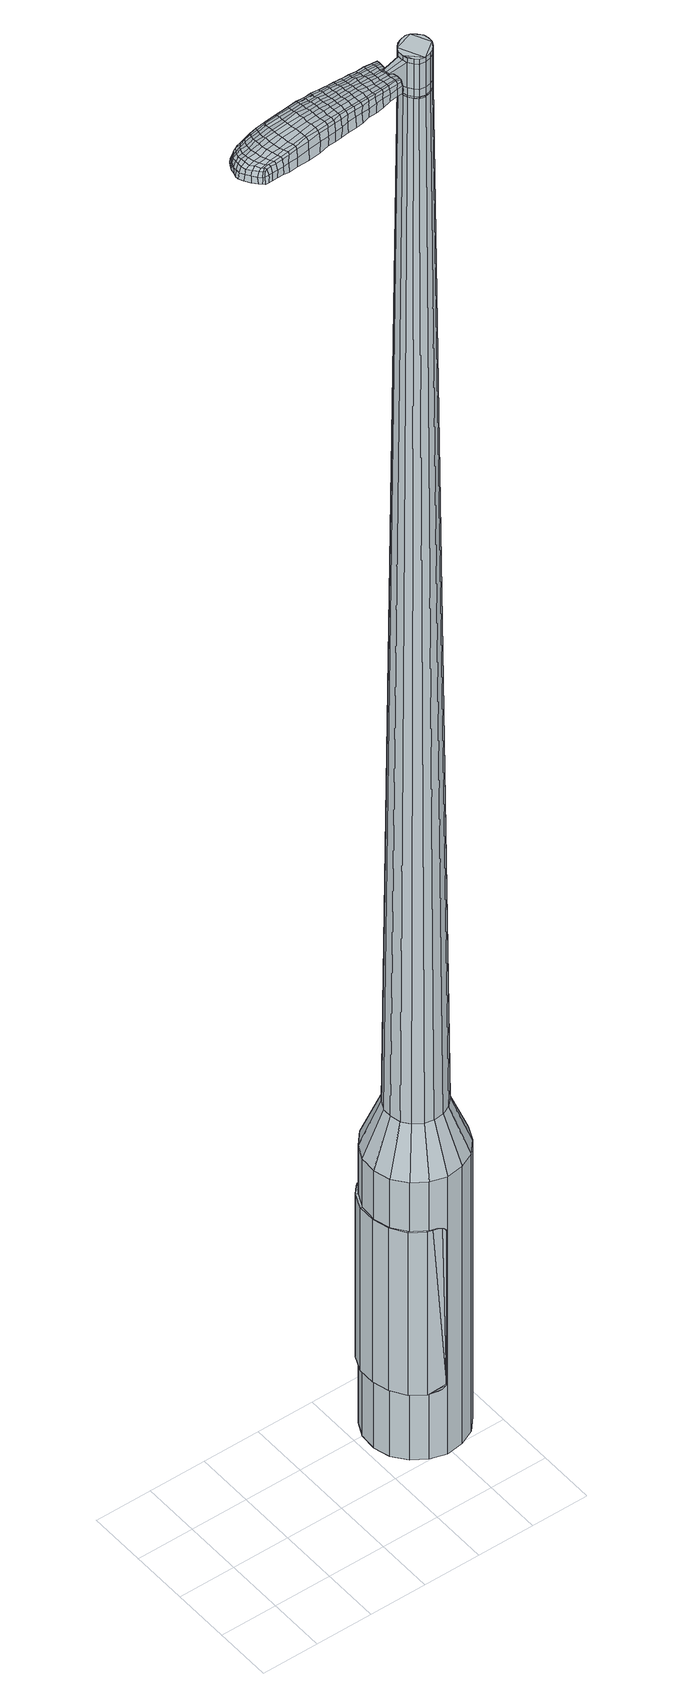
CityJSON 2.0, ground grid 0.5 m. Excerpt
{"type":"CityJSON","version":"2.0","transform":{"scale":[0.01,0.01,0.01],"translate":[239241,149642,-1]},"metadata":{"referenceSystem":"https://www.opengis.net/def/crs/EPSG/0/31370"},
"CityObjects":{
"object1":{"type":"GenericCityObject","attributes":{"cluster":894,"mean_distance_to_centroid":0.266,"new_centroid_x":239243,"new_centroid_y":149642.91,"mean_distance_to_camera":17.25,"H1":13.43,"H2":13.87,"Z_final":113.43,"cluster2":70,"proj_x":239242.4,"proj_y":149637.31,"id_line":91481,"bearing_l":276.12,"distance":5.64,"orientation":"right","G_obj":186.12},"geometry":[{"type":"MultiSurface","lod":"2","boundaries":[[[0,1,2,3]],[[1,4,5,2]],[[4,6,7,5]],[[6,8,9,7]],[[8,10,11,9]],[[10,12,13,11]],[[12,14,15,13]],[[14,16,17,15]],[[16,18,19,17]],[[18,20,21,19]],[[20,22,23,21]],[[22,24,25,23]],[[24,26,27,25]],[[26,28,29,27]],[[28,30,31,29]],[[30,32,33,31]],[[32,34,35,33]],[[34,0,3,35]],[[36,37,38,39]],[[38,40,41,42]],[[41,43,42]],[[42,44,45,46]],[[45,47,46]],[[46,48,49,50]],[[49,51,50]],[[42,46,50,38]],[[50,52,39,38]],[[53,36,39]],[[2,5,7,35]],[[7,9,11,15]],[[11,13,15]],[[15,17,19,23]],[[19,21,23]],[[23,25,27,31]],[[27,29,31]],[[15,23,31,7]],[[31,33,35,7]],[[3,2,35]],[[1,0,54,55]],[[0,34,56,54]],[[34,32,57,56]],[[32,30,58,57]],[[30,28,59,58]],[[28,26,60,59]],[[26,24,61,60]],[[24,22,62,61]],[[22,20,63,62]],[[20,18,64,63]],[[18,16,65,64]],[[16,14,66,65]],[[14,12,67,66]],[[12,10,68,67]],[[10,8,69,68]],[[8,6,70,69]],[[6,4,71,70]],[[4,1,55,71]],[[55,54,72,73]],[[54,56,74,72]],[[56,57,75,74]],[[57,58,76,75]],[[58,59,77,76]],[[59,60,78,77]],[[60,61,79,78]],[[61,62,80,79]],[[62,63,81,80]],[[63,64,82,81]],[[64,65,83,82]],[[65,66,84,83]],[[66,67,85,84]],[[67,68,86,85]],[[68,69,87,86]],[[69,70,88,87]],[[70,71,89,88]],[[71,55,73,89]],[[72,90,91,73]],[[74,92,90,72]],[[75,93,92,74]],[[94,95,93,75]],[[96,97,95,94]],[[78,98,97,96]],[[79,99,98,78]],[[80,100,99,79]],[[101,102,100,80]],[[82,103,102,101]],[[104,105,103,82]],[[84,106,105,104]],[[107,108,106,84]],[[109,110,108,107]],[[87,111,110,109]],[[88,112,111,87]],[[89,113,112,88]],[[73,91,113,89]],[[114,115,116,117]],[[118,114,117,119]],[[120,118,119,121]],[[122,120,121,123]],[[124,122,123,125]],[[126,124,125,127]],[[128,126,127,129]],[[130,128,129,131]],[[132,130,131,133]],[[134,132,133,135]],[[136,134,135,137]],[[138,136,137,139]],[[140,138,139,141]],[[142,140,141,143]],[[144,142,143,145]],[[146,144,145,147]],[[76,94,75]],[[76,77,96,94]],[[77,78,96]],[[81,101,80]],[[81,82,101]],[[83,104,82]],[[83,84,104]],[[85,107,84]],[[85,86,109,107]],[[86,87,109]],[[148,110,111]],[[148,149,108,110]],[[149,106,108]],[[150,105,106]],[[150,103,105]],[[151,102,103]],[[151,100,102]],[[152,97,98]],[[152,153,95,97]],[[153,93,95]],[[39,52,146,154]],[[91,90,155,147]],[[53,39,154,115]],[[90,92,116,155]],[[36,53,115,114]],[[92,93,117,116]],[[37,36,114,118]],[[93,153,119,117]],[[38,37,118,120]],[[153,152,121,119]],[[40,38,120,122]],[[152,98,123,121]],[[41,40,122,124]],[[98,99,125,123]],[[43,41,124,126]],[[99,100,127,125]],[[42,43,126,128]],[[100,151,129,127]],[[44,42,128,130]],[[151,103,131,129]],[[45,44,130,132]],[[103,150,133,131]],[[47,45,132,134]],[[150,106,135,133]],[[46,47,134,136]],[[106,149,137,135]],[[48,46,136,138]],[[149,148,139,137]],[[49,48,138,140]],[[148,111,141,139]],[[51,49,140,142]],[[111,112,143,141]],[[50,51,142,144]],[[112,113,145,143]],[[52,50,144,146]],[[113,91,147,145]],[[146,147,156,157]],[[147,155,158,156]],[[155,116,159,158]],[[116,115,160,159]],[[115,154,161,160]],[[154,146,157,161]],[[162,163,164,165]],[[166,162,165,167]],[[162,166,168,169]],[[163,162,169,170]],[[171,172,173,174]],[[175,171,174,176]],[[171,175,177,178]],[[172,171,178,179]],[[180,181,182,183]],[[184,180,183,185]],[[180,184,186,187]],[[181,180,187,188]],[[189,190,191,192]],[[193,189,192,194]],[[189,193,195,196]],[[190,189,196,197]],[[198,199,200,201]],[[202,198,201,203]],[[198,202,204,205]],[[199,198,205,206]],[[207,208,209,210]],[[211,207,210,212]],[[207,211,213,214]],[[208,207,214,215]],[[216,217,218,219]],[[208,216,219,209]],[[216,208,215,220]],[[217,216,220,221]],[[222,223,224,225]],[[217,222,225,218]],[[222,217,221,226]],[[223,222,226,227]],[[228,166,167,229]],[[223,228,229,224]],[[228,223,227,230]],[[166,228,230,168]],[[231,232,233,234]],[[235,231,234,236]],[[231,235,237,238]],[[232,231,238,239]],[[240,241,242,243]],[[232,240,243,233]],[[240,232,239,244]],[[241,240,244,245]],[[246,247,248,249]],[[241,246,249,242]],[[246,241,245,250]],[[247,246,250,251]],[[252,253,254,255]],[[247,252,255,248]],[[252,247,251,256]],[[253,252,256,257]],[[258,163,170,259]],[[253,258,259,254]],[[258,253,257,260]],[[163,258,260,164]],[[261,262,263,264]],[[265,261,264,266]],[[261,265,267,268]],[[262,261,268,269]],[[270,271,272,273]],[[262,270,273,263]],[[270,262,269,274]],[[271,270,274,275]],[[276,277,278,279]],[[271,276,279,272]],[[276,271,275,280]],[[277,276,280,281]],[[282,175,176,283]],[[277,282,283,278]],[[282,277,281,284]],[[175,282,284,177]],[[285,286,287,288]],[[289,285,288,290]],[[285,289,291,292]],[[286,285,292,293]],[[294,295,296,297]],[[286,294,297,287]],[[294,286,293,298]],[[295,294,298,299]],[[300,301,302,303]],[[295,300,303,296]],[[300,295,299,304]],[[301,300,304,305]],[[306,307,308,309]],[[301,306,309,302]],[[306,301,305,310]],[[307,306,310,311]],[[312,172,179,313]],[[307,312,313,308]],[[312,307,311,314]],[[172,312,314,173]],[[315,201,200,316]],[[317,315,316,318]],[[315,317,319,320]],[[201,315,320,203]],[[321,317,318,322]],[[323,321,322,324]],[[321,323,325,326]],[[317,321,326,319]],[[327,323,324,328]],[[329,327,328,330]],[[327,329,331,332]],[[323,327,332,325]],[[333,329,330,334]],[[335,333,334,336]],[[333,335,337,338]],[[329,333,338,331]],[[339,335,336,340]],[[190,339,340,191]],[[339,190,197,341]],[[335,339,341,337]],[[342,343,188,187]],[[344,342,187,186]],[[342,344,345,346]],[[343,342,346,347]],[[348,349,347,346]],[[350,348,346,345]],[[348,350,351,352]],[[349,348,352,353]],[[354,355,353,352]],[[356,354,352,351]],[[354,356,357,358]],[[355,354,358,359]],[[360,361,359,358]],[[362,360,358,357]],[[360,362,195,193]],[[361,360,193,194]],[[363,364,365,366]],[[265,363,366,267]],[[363,265,266,367]],[[364,363,367,368]],[[369,184,185,370]],[[364,369,370,365]],[[369,364,368,371]],[[184,369,371,186]],[[372,373,374,375]],[[211,372,375,213]],[[372,211,212,376]],[[373,372,376,377]],[[378,379,380,381]],[[373,378,381,374]],[[378,373,377,382]],[[379,378,382,383]],[[384,181,188,385]],[[379,384,385,380]],[[384,379,383,386]],[[181,384,386,182]],[[387,388,389,390]],[[169,387,390,170]],[[387,169,168,391]],[[388,387,391,392]],[[393,394,395,396]],[[388,393,396,389]],[[393,388,392,397]],[[394,393,397,398]],[[399,192,191,400]],[[394,399,400,395]],[[399,394,398,401]],[[192,399,401,194]],[[402,403,404,405]],[[174,402,405,176]],[[402,174,173,406]],[[403,402,406,407]],[[408,196,195,409]],[[403,408,409,404]],[[408,403,407,410]],[[196,408,410,197]],[[411,412,413,414]],[[289,411,414,291]],[[411,289,290,415]],[[412,411,415,416]],[[417,202,203,418]],[[412,417,418,413]],[[417,412,416,419]],[[202,417,419,204]],[[420,421,422,423]],[[235,420,423,237]],[[420,235,236,424]],[[421,420,424,425]],[[426,427,428,429]],[[421,426,429,422]],[[426,421,425,430]],[[427,426,430,431]],[[432,199,206,433]],[[427,432,433,428]],[[432,427,431,434]],[[199,432,434,200]],[[435,436,425,424]],[[234,435,424,236]],[[435,234,233,437]],[[436,435,437,438]],[[439,440,431,430]],[[436,439,430,425]],[[439,436,438,441]],[[440,439,441,442]],[[443,316,200,434]],[[440,443,434,431]],[[443,440,442,444]],[[316,443,444,318]],[[445,446,447,448]],[[292,445,448,293]],[[445,292,291,414]],[[446,445,414,413]],[[449,320,319,450]],[[446,449,450,447]],[[449,446,413,418]],[[320,449,418,203]],[[451,452,438,437]],[[243,451,437,233]],[[451,243,242,453]],[[452,451,453,454]],[[455,456,442,441]],[[452,455,441,438]],[[455,452,454,457]],[[456,455,457,458]],[[459,322,318,444]],[[456,459,444,442]],[[459,456,458,460]],[[322,459,460,324]],[[461,462,463,464]],[[298,461,464,299]],[[461,298,293,448]],[[462,461,448,447]],[[465,326,325,466]],[[462,465,466,463]],[[465,462,447,450]],[[326,465,450,319]],[[467,468,454,453]],[[249,467,453,242]],[[467,249,248,469]],[[468,467,469,470]],[[471,472,458,457]],[[468,471,457,454]],[[471,468,470,473]],[[472,471,473,474]],[[475,328,324,460]],[[472,475,460,458]],[[475,472,474,476]],[[328,475,476,330]],[[477,478,479,480]],[[304,477,480,305]],[[477,304,299,464]],[[478,477,464,463]],[[481,332,331,482]],[[478,481,482,479]],[[481,478,463,466]],[[332,481,466,325]],[[483,484,470,469]],[[255,483,469,248]],[[483,255,254,485]],[[484,483,485,486]],[[487,488,474,473]],[[484,487,473,470]],[[487,484,486,489]],[[488,487,489,490]],[[491,334,330,476]],[[488,491,476,474]],[[491,488,490,492]],[[334,491,492,336]],[[493,494,495,496]],[[310,493,496,311]],[[493,310,305,480]],[[494,493,480,479]],[[497,338,337,498]],[[494,497,498,495]],[[497,494,479,482]],[[338,497,482,331]],[[499,500,486,485]],[[259,499,485,254]],[[499,259,170,390]],[[500,499,390,389]],[[501,502,490,489]],[[500,501,489,486]],[[501,500,389,396]],[[502,501,396,395]],[[503,340,336,492]],[[502,503,492,490]],[[503,502,395,400]],[[340,503,400,191]],[[504,505,407,406]],[[314,504,406,173]],[[504,314,311,496]],[[505,504,496,495]],[[506,341,197,410]],[[505,506,410,407]],[[506,505,495,498]],[[341,506,498,337]],[[507,508,368,367]],[[264,507,367,266]],[[507,264,263,509]],[[508,507,509,510]],[[511,344,186,371]],[[508,511,371,368]],[[511,508,510,512]],[[344,511,512,345]],[[513,514,515,516]],[[214,513,516,215]],[[513,214,213,375]],[[514,513,375,374]],[[517,518,519,520]],[[514,517,520,515]],[[517,514,374,381]],[[518,517,381,380]],[[521,343,347,522]],[[518,521,522,519]],[[521,518,380,385]],[[343,521,385,188]],[[523,524,510,509]],[[273,523,509,263]],[[523,273,272,525]],[[524,523,525,526]],[[527,350,345,512]],[[524,527,512,510]],[[527,524,526,528]],[[350,527,528,351]],[[529,530,531,532]],[[220,529,532,221]],[[529,220,215,516]],[[530,529,516,515]],[[533,534,535,536]],[[530,533,536,531]],[[533,530,515,520]],[[534,533,520,519]],[[537,349,353,538]],[[534,537,538,535]],[[537,534,519,522]],[[349,537,522,347]],[[539,540,526,525]],[[279,539,525,272]],[[539,279,278,541]],[[540,539,541,542]],[[543,356,351,528]],[[540,543,528,526]],[[543,540,542,544]],[[356,543,544,357]],[[545,546,547,548]],[[226,545,548,227]],[[545,226,221,532]],[[546,545,532,531]],[[549,550,551,552]],[[546,549,552,547]],[[549,546,531,536]],[[550,549,536,535]],[[553,355,359,554]],[[550,553,554,551]],[[553,550,535,538]],[[355,553,538,353]],[[555,556,542,541]],[[283,555,541,278]],[[555,283,176,405]],[[556,555,405,404]],[[557,362,357,544]],[[556,557,544,542]],[[557,556,404,409]],[[362,557,409,195]],[[558,559,392,391]],[[230,558,391,168]],[[558,230,227,548]],[[559,558,548,547]],[[560,561,398,397]],[[559,560,397,392]],[[560,559,547,552]],[[561,560,552,551]],[[562,361,194,401]],[[561,562,401,398]],[[562,561,551,554]],[[361,562,554,359]],[[563,564,565,566]],[[566,565,567,568]],[[569,567,565,570]],[[570,565,564,571]],[[572,573,574,575]],[[575,574,576,577]],[[578,576,574,579]],[[579,574,573,580]],[[581,582,583,584]],[[584,583,585,586]],[[587,585,583,588]],[[588,583,582,589]],[[590,591,592,593]],[[593,592,594,595]],[[596,594,592,597]],[[597,592,591,598]],[[599,600,601,602]],[[602,601,603,604]],[[605,603,601,606]],[[606,601,600,607]],[[608,609,610,611]],[[611,610,612,613]],[[614,612,610,615]],[[615,610,609,616]],[[617,618,619,620]],[[620,619,609,608]],[[616,609,619,621]],[[621,619,618,622]],[[623,624,625,626]],[[626,625,618,617]],[[622,618,625,627]],[[627,625,624,628]],[[568,567,629,630]],[[630,629,624,623]],[[628,624,629,631]],[[631,629,567,569]],[[632,633,634,635]],[[635,634,636,637]],[[638,636,634,639]],[[639,634,633,640]],[[641,642,643,644]],[[644,643,633,632]],[[640,633,643,645]],[[645,643,642,646]],[[647,648,649,650]],[[650,649,642,641]],[[646,642,649,651]],[[651,649,648,652]],[[653,654,655,656]],[[656,655,648,647]],[[652,648,655,657]],[[657,655,654,658]],[[571,564,659,660]],[[660,659,654,653]],[[658,654,659,661]],[[661,659,564,563]],[[662,663,664,665]],[[665,664,666,667]],[[668,666,664,669]],[[669,664,663,670]],[[671,672,673,674]],[[674,673,663,662]],[[670,663,673,675]],[[675,673,672,676]],[[677,678,679,680]],[[680,679,672,671]],[[676,672,679,681]],[[681,679,678,682]],[[577,576,683,684]],[[684,683,678,677]],[[682,678,683,685]],[[685,683,576,578]],[[686,687,688,689]],[[689,688,690,691]],[[692,690,688,693]],[[693,688,687,694]],[[695,696,697,698]],[[698,697,687,686]],[[694,687,697,699]],[[699,697,696,700]],[[701,702,703,704]],[[704,703,696,695]],[[700,696,703,705]],[[705,703,702,706]],[[707,708,709,710]],[[710,709,702,701]],[[706,702,709,711]],[[711,709,708,712]],[[580,573,713,714]],[[714,713,708,707]],[[712,708,713,715]],[[715,713,573,572]],[[599,602,716,717]],[[717,716,718,719]],[[720,718,716,721]],[[721,716,602,604]],[[719,718,722,723]],[[723,722,724,725]],[[726,724,722,727]],[[727,722,718,720]],[[725,724,728,729]],[[729,728,730,731]],[[732,730,728,733]],[[733,728,724,726]],[[731,730,734,735]],[[735,734,736,737]],[[738,736,734,739]],[[739,734,730,732]],[[737,736,740,741]],[[741,740,591,590]],[[598,591,740,742]],[[742,740,736,738]],[[589,743,744,588]],[[588,744,745,587]],[[746,745,744,747]],[[747,744,743,748]],[[748,749,750,747]],[[747,750,751,746]],[[752,751,750,753]],[[753,750,749,754]],[[754,755,756,753]],[[753,756,757,752]],[[758,757,756,759]],[[759,756,755,760]],[[760,761,762,759]],[[759,762,763,758]],[[596,763,762,594]],[[594,762,761,595]],[[764,765,766,767]],[[767,766,666,668]],[[667,666,766,768]],[[768,766,765,769]],[[586,585,770,771]],[[771,770,765,764]],[[769,765,770,772]],[[772,770,585,587]],[[773,774,775,776]],[[776,775,612,614]],[[613,612,775,777]],[[777,775,774,778]],[[779,780,781,782]],[[782,781,774,773]],[[778,774,781,783]],[[783,781,780,784]],[[589,582,785,786]],[[786,785,780,779]],[[784,780,785,787]],[[787,785,582,581]],[[788,789,790,791]],[[791,790,570,571]],[[569,570,790,792]],[[792,790,789,793]],[[794,795,796,797]],[[797,796,789,788]],[[793,789,796,798]],[[798,796,795,799]],[[590,593,800,801]],[[801,800,795,794]],[[799,795,800,802]],[[802,800,593,595]],[[803,804,805,806]],[[806,805,575,577]],[[572,575,805,807]],[[807,805,804,808]],[[596,597,809,810]],[[810,809,804,803]],[[808,804,809,811]],[[811,809,597,598]],[[812,813,690,814]],[[814,690,692]],[[691,690,815]],[[815,690,813,816]],[[604,603,817,818]],[[818,817,813,812]],[[816,813,817,819]],[[819,817,603,605]],[[820,821,822,823]],[[823,822,636,638]],[[637,636,822,824]],[[822,821,824]],[[825,826,827,828]],[[828,827,821,820]],[[824,821,827,829]],[[829,827,826,830]],[[607,600,831,832]],[[832,831,826,825]],[[830,826,831,833]],[[833,831,600,599]],[[834,835,824]],[[824,835,635,637]],[[632,635,835,836]],[[835,834,836]],[[830,837,838,829]],[[829,838,834,824]],[[836,834,838,839]],[[839,838,837,840]],[[599,717,841,833]],[[833,841,837,830]],[[840,837,841,842]],[[842,841,717,719]],[[843,844,845,846]],[[846,845,693,694]],[[692,693,845,814]],[[814,845,844,812]],[[720,721,847,848]],[[848,847,844,843]],[[812,844,847,818]],[[818,847,721,604]],[[849,850,836]],[[836,850,644,632]],[[641,644,850,851]],[[850,849,851]],[[840,852,853,839]],[[839,853,849,836]],[[851,849,853,854]],[[854,853,852,855]],[[719,723,856,842]],[[842,856,852,840]],[[855,852,856,857]],[[857,856,723,725]],[[858,859,860,861]],[[861,860,699,700]],[[694,699,860,846]],[[846,860,859,843]],[[726,727,862,863]],[[863,862,859,858]],[[843,859,862,848]],[[848,862,727,720]],[[864,865,851]],[[851,865,650,641]],[[647,650,865,866]],[[866,865,864,867]],[[855,868,869,854]],[[854,869,864,851]],[[867,864,869,870]],[[870,869,868,871]],[[725,729,872,857]],[[857,872,868,855]],[[871,868,872,873]],[[873,872,729,731]],[[874,875,876,877]],[[877,876,705,706]],[[700,705,876,861]],[[861,876,875,858]],[[732,733,878,879]],[[879,878,875,874]],[[858,875,878,863]],[[863,878,733,726]],[[867,880,881,866]],[[866,881,656,647]],[[653,656,881,882]],[[882,881,880,883]],[[871,884,885,870]],[[870,885,880,867]],[[883,880,885,886]],[[886,885,884,887]],[[731,735,888,873]],[[873,888,884,871]],[[887,884,888,889]],[[889,888,735,737]],[[890,891,892,893]],[[893,892,711,712]],[[706,711,892,877]],[[877,892,891,874]],[[738,739,894,895]],[[895,894,891,890]],[[874,891,894,879]],[[879,894,739,732]],[[883,896,897,882]],[[882,897,660,653]],[[571,660,897,791]],[[791,897,896,788]],[[887,898,899,886]],[[886,899,896,883]],[[788,896,899,797]],[[797,899,898,794]],[[737,741,900,889]],[[889,900,898,887]],[[794,898,900,801]],[[801,900,741,590]],[[808,901,902,807]],[[807,902,715,572]],[[712,715,902,893]],[[893,902,901,890]],[[598,742,903,811]],[[811,903,901,808]],[[890,901,903,895]],[[895,903,742,738]],[[769,904,905,768]],[[768,905,665,667]],[[662,665,905,906]],[[906,905,904,907]],[[587,745,908,772]],[[772,908,904,769]],[[907,904,908,909]],[[909,908,745,746]],[[910,911,912,913]],[[913,912,615,616]],[[614,615,912,776]],[[776,912,911,773]],[[914,915,916,917]],[[917,916,911,910]],[[773,911,916,782]],[[782,916,915,779]],[[748,743,918,919]],[[919,918,915,914]],[[779,915,918,786]],[[786,918,743,589]],[[907,920,921,906]],[[906,921,674,662]],[[671,674,921,922]],[[922,921,920,923]],[[746,751,924,909]],[[909,924,920,907]],[[923,920,924,925]],[[925,924,751,752]],[[926,927,928,929]],[[929,928,621,622]],[[616,621,928,913]],[[913,928,927,910]],[[930,931,932,933]],[[933,932,927,926]],[[910,927,932,917]],[[917,932,931,914]],[[754,749,934,935]],[[935,934,931,930]],[[914,931,934,919]],[[919,934,749,748]],[[923,936,937,922]],[[922,937,680,671]],[[677,680,937,938]],[[938,937,936,939]],[[752,757,940,925]],[[925,940,936,923]],[[939,936,940,941]],[[941,940,757,758]],[[942,943,944,945]],[[945,944,627,628]],[[622,627,944,929]],[[929,944,943,926]],[[946,947,948,949]],[[949,948,943,942]],[[926,943,948,933]],[[933,948,947,930]],[[760,755,950,951]],[[951,950,947,946]],[[930,947,950,935]],[[935,950,755,754]],[[939,952,953,938]],[[938,953,684,677]],[[577,684,953,806]],[[806,953,952,803]],[[758,763,954,941]],[[941,954,952,939]],[[803,952,954,810]],[[810,954,763,596]],[[793,955,956,792]],[[792,956,631,569]],[[628,631,956,945]],[[945,956,955,942]],[[799,957,958,798]],[[798,958,955,793]],[[942,955,958,949]],[[949,958,957,946]],[[595,761,959,802]],[[802,959,957,799]],[[946,957,959,951]],[[951,959,761,760]],[[563,566,165,164]],[[566,568,167,165]],[[578,579,178,177]],[[579,580,179,178]],[[581,584,183,182]],[[584,586,185,183]],[[605,606,205,204]],[[606,607,206,205]],[[608,611,210,209]],[[611,613,212,210]],[[617,620,219,218]],[[620,608,209,219]],[[623,626,225,224]],[[626,617,218,225]],[[568,630,229,167]],[[630,623,224,229]],[[638,639,238,237]],[[639,640,239,238]],[[640,645,244,239]],[[645,646,245,244]],[[646,651,250,245]],[[651,652,251,250]],[[652,657,256,251]],[[657,658,257,256]],[[658,661,260,257]],[[661,563,164,260]],[[668,669,268,267]],[[669,670,269,268]],[[670,675,274,269]],[[675,676,275,274]],[[676,681,280,275]],[[681,682,281,280]],[[682,685,284,281]],[[685,578,177,284]],[[686,689,288,287]],[[689,691,290,288]],[[695,698,297,296]],[[698,686,287,297]],[[701,704,303,302]],[[704,695,296,303]],[[707,710,309,308]],[[710,701,302,309]],[[580,714,313,179]],[[714,707,308,313]],[[764,767,366,365]],[[767,668,267,366]],[[586,771,370,185]],[[771,764,365,370]],[[613,777,376,212]],[[777,778,377,376]],[[778,783,382,377]],[[783,784,383,382]],[[784,787,386,383]],[[787,581,182,386]],[[691,815,415,290]],[[815,816,416,415]],[[816,819,419,416]],[[819,605,204,419]],[[820,823,423,422]],[[823,638,237,423]],[[825,828,429,428]],[[828,820,422,429]],[[607,832,433,206]],[[832,825,428,433]],[[960,961,962,963]],[[964,965,963,962]],[[966,967,968,969]],[[970,971,972,973]],[[961,974,975,962]],[[976,964,962,975]],[[977,966,969,978]],[[979,980,971,970]],[[974,981,982,975]],[[982,983,976,975]],[[984,977,978,985]],[[986,980,979,987]],[[981,988,989,982]],[[989,990,983,982]],[[991,984,985,992]],[[993,986,987,994]],[[995,996,997,998]],[[999,1000,996,995]],[[999,1001,1002,1000]],[[1001,1003,1004,1002]],[[1005,1006,1007,1008]],[[1009,1010,1006,1005]],[[1011,1012,1010,1009]],[[1013,1014,1012,1011]],[[1008,997,996,1005]],[[1005,996,1000,1009]],[[1000,1002,1011,1009]],[[1002,1004,1013,1011]],[[969,968,965,964]],[[978,969,964,976]],[[983,985,978,976]],[[990,992,985,983]],[[970,973,967,966]],[[979,970,966,977]],[[987,979,977,984]],[[994,987,984,991]],[[971,995,998,972]],[[980,999,995,971]],[[1001,999,980,986]],[[1003,1001,986,993]],[[1015,1016,1017,1018]],[[1017,1019,1020,1021]],[[1017,1021,1022,1023]],[[1017,1023,1018]],[[1024,1015,1018,1025]],[[1026,1025,1018,1027]],[[1028,1027,1018]],[[1029,1017,1016,1030]],[[1031,1029,1030,1032]],[[1033,1031,1032,1034]],[[1035,1033,1034,1036]],[[1037,1035,1036,1038]],[[1038,1039,1040,1041]],[[1038,1041,1042,1043]],[[1038,1043,1044,1045]],[[1044,1046,1047,1048]],[[1044,1048,1049,1050]],[[1044,1050,1045]],[[1038,1045,1037]],[[1051,1052,1016,1015]],[[1053,1054,1019,1017]],[[1055,1056,1028,1018]],[[1052,1057,1030,1016]],[[1058,1053,1017,1029]],[[1057,1059,1032,1030]],[[1060,1058,1029,1031]],[[1059,1061,1034,1032]],[[1062,1060,1031,1033]],[[1061,1063,1036,1034]],[[1064,1062,1033,1035]],[[1063,1065,1038,1036]],[[1066,1064,1035,1037]],[[1065,1067,1039,1038]],[[1068,1069,1046,1044]],[[1070,1066,1037,1045]],[[1040,1039,1067,1071]],[[1041,1040,1071,1072]],[[1042,1041,1072,1073]],[[1043,1042,1073,1074]],[[1044,1043,1074,1068]],[[1075,1051,1015,1024]],[[1076,1075,1024,1025]],[[1077,1076,1025,1026]],[[1078,1077,1026,1027]],[[1056,1078,1027,1028]],[[1020,1019,1054,1079]],[[1047,1046,1069,1080]],[[1021,1020,1079,1081]],[[1022,1021,1081,1082]],[[1023,1022,1082,1083]],[[1018,1023,1083,1055]],[[1048,1047,1080,1084]],[[1049,1048,1084,1085]],[[1050,1049,1085,1086]],[[1045,1050,1086,1070]]]}]}
},
"vertices":[
[157,85,384],[158,100,384],[158,100,96],[157,85,96],[164,113,384],[164,113,96],[174,124,384],[174,124,96],[187,130,384],[187,130,96],[202,132,384],[202,132,96],[216,128,384],[216,128,96],[228,120,384],[228,120,96],[237,108,384],[237,108,96],[241,94,384],[241,94,96],[240,79,384],[240,79,96],[234,66,384],[234,66,96],[224,55,384],[224,55,96],[211,49,384],[211,49,96],[196,47,384],[196,47,96],[182,51,384],[182,51,96],[170,59,384],[170,59,96],[161,71,384],[161,71,96],[190,80,1524],[193,77,1524],[198,76,1524],[186,88,1524],[203,77,1524],[207,79,1524],[212,86,1524],[210,82,1524],[212,91,1524],[211,95,1524],[204,102,1524],[208,99,1524],[200,103,1524],[195,102,1524],[188,97,1524],[191,100,1524],[186,93,1524],[187,84,1524],[174,87,429],[174,95,429],[176,78,429],[181,71,429],[189,66,429],[197,64,429],[206,65,429],[214,69,429],[220,75,429],[223,83,429],[224,92,429],[222,101,429],[216,108,429],[209,112,429],[201,115,429],[192,114,429],[184,110,429],[178,103,429],[186,88,1483],[186,93,1483],[187,84,1483],[190,80,1483],[193,77,1483],[198,76,1483],[203,77,1483],[207,79,1483],[210,82,1483],[212,86,1483],[212,91,1483],[211,95,1483],[208,99,1483],[204,102,1483],[200,103,1483],[195,102,1483],[191,100,1483],[188,97,1483],[186,88,1485],[186,93,1485],[187,84,1485],[190,80,1485],[194,78,1483],[194,78,1485],[198,77,1483],[198,77,1485],[203,77,1485],[207,79,1485],[210,82,1485],[211,86,1483],[211,86,1485],[212,91,1485],[210,95,1483],[210,95,1485],[208,99,1485],[204,101,1483],[204,101,1485],[200,102,1483],[200,102,1485],[195,102,1485],[191,100,1485],[188,97,1485],[190,80,1519],[187,84,1519],[187,84,1493],[190,80,1493],[193,77,1519],[193,77,1493],[198,76,1519],[198,76,1493],[203,77,1519],[203,77,1493],[207,79,1519],[207,79,1493],[210,82,1519],[210,82,1493],[212,86,1519],[212,86,1493],[212,91,1519],[212,91,1493],[211,95,1519],[211,95,1493],[208,99,1519],[208,99,1493],[204,102,1519],[204,102,1493],[200,103,1519],[200,103,1493],[195,102,1519],[195,102,1493],[191,100,1519],[191,100,1493],[188,97,1519],[188,97,1493],[186,93,1519],[186,93,1493],[200,103,1485],[204,102,1485],[211,95,1485],[212,86,1485],[198,76,1485],[193,77,1485],[186,88,1519],[186,88,1493],[167,89,1513],[167,89,1518],[167,86,1513],[167,83,1513],[167,83,1518],[167,86,1518],[91,98,1519],[98,98,1518],[97,99,1509],[90,99,1510],[83,97,1519],[81,98,1510],[84,95,1526],[92,96,1525],[99,97,1525],[95,59,1519],[102,60,1518],[103,62,1525],[96,61,1525],[87,58,1519],[87,60,1526],[85,56,1510],[94,58,1510],[101,59,1509],[20,69,1519],[20,73,1519],[19,72,1513],[19,69,1513],[22,65,1519],[21,65,1513],[23,65,1524],[22,69,1524],[22,73,1524],[94,77,1530],[101,78,1529],[101,81,1529],[94,80,1530],[85,76,1531],[84,79,1531],[85,72,1530],[94,73,1530],[102,74,1529],[174,86,1512],[174,88,1512],[173,88,1517],[173,86,1517],[174,83,1512],[173,83,1517],[174,82,1506],[173,85,1506],[173,88,1506],[33,90,1519],[36,91,1519],[35,92,1512],[31,91,1512],[30,89,1518],[29,90,1512],[31,88,1522],[33,89,1523],[36,89,1524],[40,92,1519],[46,93,1519],[45,94,1512],[39,93,1512],[41,90,1524],[47,91,1525],[52,94,1519],[60,95,1519],[58,96,1511],[51,95,1511],[53,92,1526],[61,93,1526],[71,96,1519],[70,97,1510],[72,94,1526],[165,101,1513],[157,101,1513],[158,100,1518],[166,100,1517],[171,101,1512],[170,100,1516],[170,102,1506],[164,102,1507],[156,102,1507],[150,101,1514],[142,100,1515],[143,99,1520],[151,99,1519],[149,102,1507],[141,101,1507],[135,100,1515],[128,100,1516],[129,98,1522],[136,99,1521],[134,101,1508],[126,101,1508],[120,99,1517],[113,99,1517],[114,97,1524],[121,98,1523],[119,101,1508],[111,100,1509],[106,98,1518],[107,97,1524],[104,100,1509],[36,54,1519],[39,54,1519],[39,56,1524],[36,56,1523],[33,55,1518],[34,56,1522],[32,53,1512],[35,53,1512],[38,53,1512],[44,54,1519],[49,54,1519],[50,56,1525],[44,56,1524],[43,53,1512],[49,53,1512],[55,55,1519],[63,55,1519],[64,57,1526],[56,56,1526],[54,53,1511],[62,54,1511],[75,57,1519],[76,58,1526],[74,55,1510],[168,71,1513],[161,70,1513],[160,69,1507],[167,70,1507],[174,72,1512],[173,71,1506],[173,73,1516],[169,72,1517],[161,71,1518],[153,69,1514],[146,67,1515],[145,66,1507],[152,67,1507],[154,70,1519],[146,69,1520],[138,66,1515],[131,65,1516],[130,63,1508],[137,65,1508],[139,68,1521],[132,66,1522],[124,64,1517],[116,63,1517],[115,61,1509],[123,62,1508],[124,65,1523],[117,64,1524],[109,61,1518],[108,60,1509],[110,63,1524],[168,85,1519],[167,88,1519],[160,84,1520],[160,87,1520],[160,81,1520],[168,82,1519],[153,83,1522],[153,86,1522],[145,83,1523],[145,85,1523],[146,79,1523],[153,80,1521],[138,82,1524],[138,85,1524],[131,81,1525],[130,84,1525],[131,78,1525],[138,79,1524],[123,80,1526],[123,83,1526],[116,79,1527],[116,82,1527],[116,76,1527],[124,77,1526],[109,78,1528],[108,82,1528],[109,75,1528],[25,69,1527],[25,73,1527],[26,65,1526],[31,66,1527],[29,70,1528],[29,73,1528],[36,70,1529],[35,74,1529],[37,66,1528],[44,67,1530],[43,71,1530],[43,75,1530],[50,72,1531],[50,76,1531],[51,68,1530],[60,69,1531],[59,73,1531],[59,77,1531],[72,74,1531],[72,78,1531],[73,70,1531],[31,55,1518],[28,57,1519],[28,56,1513],[30,54,1513],[32,56,1523],[30,58,1523],[25,61,1519],[24,60,1513],[26,61,1524],[28,88,1518],[26,86,1518],[28,86,1523],[30,87,1523],[27,89,1513],[25,87,1513],[24,83,1519],[22,80,1519],[23,80,1524],[25,83,1523],[23,84,1513],[21,80,1513],[20,76,1519],[22,76,1524],[20,76,1513],[93,95,1528],[93,93,1528],[100,93,1528],[100,95,1527],[84,94,1528],[84,92,1529],[93,90,1529],[93,87,1530],[100,87,1529],[100,90,1528],[84,89,1529],[84,86,1530],[93,83,1530],[101,84,1529],[84,83,1531],[96,62,1528],[96,65,1529],[87,64,1529],[87,61,1528],[103,63,1527],[103,66,1528],[95,69,1529],[86,68,1530],[102,70,1528],[175,74,1512],[175,76,1512],[174,76,1517],[174,74,1517],[175,73,1506],[174,75,1506],[175,79,1512],[174,79,1517],[174,78,1506],[173,100,1512],[173,99,1512],[172,99,1506],[172,101,1506],[172,100,1517],[172,98,1517],[173,96,1512],[173,94,1512],[172,94,1506],[172,97,1506],[172,96,1517],[172,93,1517],[174,91,1512],[173,91,1506],[172,91,1517],[166,99,1519],[166,97,1519],[159,99,1520],[159,97,1520],[167,95,1519],[167,93,1519],[159,95,1520],[159,92,1520],[167,90,1519],[160,89,1520],[169,74,1519],[169,75,1519],[161,74,1520],[161,72,1520],[168,79,1519],[161,78,1520],[151,98,1521],[151,96,1521],[144,98,1522],[144,96,1522],[152,94,1521],[152,91,1521],[144,94,1522],[145,91,1523],[152,89,1522],[145,88,1523],[154,71,1521],[154,73,1521],[146,72,1522],[147,70,1522],[153,77,1521],[146,76,1522],[136,97,1523],[137,95,1523],[129,97,1524],[129,95,1524],[137,93,1523],[137,90,1524],[129,92,1525],[130,90,1525],[137,87,1524],[130,87,1525],[139,69,1523],[139,71,1523],[132,70,1524],[132,68,1524],[139,75,1524],[131,74,1525],[122,96,1525],[122,95,1525],[114,96,1526],[115,94,1526],[122,92,1526],[122,89,1526],[115,91,1527],[115,88,1527],[123,86,1526],[115,85,1527],[125,67,1525],[124,69,1525],[117,68,1526],[117,66,1526],[124,73,1526],[117,72,1527],[107,96,1527],[107,94,1527],[107,91,1527],[108,88,1528],[108,85,1528],[110,65,1527],[110,67,1527],[109,71,1528],[34,57,1525],[32,58,1525],[38,57,1526],[36,58,1526],[29,62,1526],[33,62,1527],[32,87,1525],[30,86,1525],[34,86,1526],[35,88,1525],[28,83,1525],[26,80,1526],[30,81,1527],[32,84,1526],[25,77,1526],[29,77,1527],[43,57,1526],[41,59,1527],[49,57,1527],[48,59,1528],[39,62,1528],[46,63,1529],[40,89,1526],[39,87,1527],[45,88,1528],[46,90,1527],[38,85,1527],[36,81,1528],[43,82,1529],[44,86,1528],[36,78,1528],[43,79,1530],[56,57,1528],[54,60,1529],[64,58,1528],[63,60,1529],[53,63,1529],[61,64,1530],[52,91,1528],[52,89,1528],[60,90,1529],[61,92,1528],[51,86,1529],[50,83,1530],[59,84,1530],[59,87,1530],[50,79,1530],[59,80,1531],[75,60,1529],[75,62,1529],[74,66,1530],[72,93,1528],[72,91,1529],[72,88,1530],[72,85,1530],[72,81,1531],[97,97,1509],[98,96,1518],[91,96,1518],[90,97,1509],[83,95,1519],[81,96,1510],[84,94,1525],[92,94,1525],[99,95,1525],[103,64,1525],[102,62,1518],[95,61,1518],[96,63,1525],[86,60,1519],[87,62,1525],[85,58,1510],[94,60,1509],[101,61,1509],[21,72,1513],[22,73,1519],[23,69,1519],[22,69,1513],[24,66,1519],[23,66,1513],[25,66,1524],[24,69,1524],[24,73,1524],[100,81,1528],[101,78,1528],[94,77,1529],[93,80,1529],[85,76,1529],[84,79,1529],[85,72,1529],[94,73,1529],[101,74,1528],[171,88,1516],[172,88,1512],[172,85,1512],[171,85,1516],[172,82,1512],[171,83,1516],[171,82,1506],[171,85,1506],[171,88,1506],[35,90,1512],[36,89,1519],[33,88,1518],[32,89,1512],[31,87,1518],[30,89,1512],[32,87,1522],[34,87,1523],[37,88,1523],[45,92,1512],[46,91,1519],[41,90,1519],[40,91,1512],[42,89,1524],[47,90,1525],[58,94,1511],[60,93,1519],[52,92,1519],[51,93,1511],[53,90,1525],[61,91,1526],[71,94,1519],[70,95,1510],[72,93,1526],[158,98,1518],[157,99,1513],[165,99,1513],[166,98,1517],[170,99,1512],[169,98,1515],[169,100,1506],[164,100,1506],[156,100,1507],[143,97,1520],[142,98,1514],[150,99,1514],[151,97,1519],[149,100,1507],[141,99,1507],[128,96,1522],[128,98,1516],[135,98,1515],[136,97,1521],[134,99,1508],[126,99,1508],[114,95,1523],[113,97,1517],[120,97,1516],[121,96,1522],[119,99,1508],[111,98,1508],[106,96,1517],[107,95,1524],[104,98,1509],[39,57,1523],[39,56,1519],[36,56,1518],[36,57,1523],[34,57,1518],[34,57,1522],[33,55,1512],[35,55,1512],[38,55,1512],[50,58,1525],[49,56,1519],[44,56,1519],[44,58,1524],[43,55,1512],[48,55,1512],[64,59,1526],[63,57,1519],[55,57,1519],[56,58,1525],[54,55,1511],[62,56,1511],[75,59,1519],[75,60,1526],[73,57,1510],[159,71,1507],[160,72,1513],[168,73,1513],[167,72,1506],[173,74,1512],[172,73,1506],[172,75,1515],[168,74,1517],[161,73,1518],[144,68,1507],[145,69,1514],[153,71,1514],[152,69,1507],[153,72,1519],[146,71,1520],[130,65,1508],[131,67,1516],[138,68,1515],[137,67,1508],[139,69,1521],[131,68,1522],[115,63,1508],[116,64,1517],[123,66,1516],[122,64,1508],[124,67,1522],[117,66,1523],[109,63,1517],[108,62,1509],[110,65,1524],[167,85,1518],[166,87,1518],[160,84,1519],[159,87,1519],[160,81,1519],[167,82,1518],[152,83,1520],[152,86,1520],[145,83,1521],[145,85,1521],[145,80,1521],[152,80,1520],[137,82,1523],[137,84,1523],[130,81,1524],[130,84,1524],[130,78,1524],[138,79,1523],[123,80,1525],[122,83,1525],[115,79,1526],[115,82,1526],[116,76,1526],[123,77,1525],[108,78,1527],[108,81,1527],[108,75,1527],[26,73,1526],[26,70,1526],[27,66,1525],[31,67,1526],[30,70,1526],[30,73,1526],[36,74,1528],[36,71,1528],[37,67,1527],[44,68,1528],[43,71,1529],[43,75,1529],[50,76,1530],[51,72,1530],[51,68,1529],[60,69,1530],[59,73,1530],[59,77,1530],[72,78,1530],[72,74,1530],[73,71,1530],[29,58,1513],[30,59,1518],[32,57,1518],[31,56,1512],[33,58,1523],[31,59,1523],[27,62,1519],[26,61,1513],[28,62,1523],[29,84,1523],[28,85,1518],[30,86,1518],[31,86,1523],[29,87,1512],[27,86,1512],[25,79,1523],[24,79,1519],[26,82,1519],[27,82,1523],[25,83,1513],[23,79,1513],[23,76,1519],[24,76,1524],[22,76,1513],[100,93,1527],[93,92,1527],[93,93,1527],[100,94,1526],[84,93,1527],[84,91,1528],[100,87,1528],[93,86,1528],[93,89,1528],[100,90,1527],[84,89,1528],[84,85,1529],[93,83,1529],[100,84,1528],[84,82,1529],[87,64,1528],[95,65,1527],[96,64,1527],[87,63,1527],[103,65,1526],[102,66,1527],[95,69,1528],[86,68,1528],[102,70,1527],[172,76,1516],[173,75,1512],[172,75,1516],[173,73,1506],[172,75,1506],[173,79,1512],[172,79,1516],[172,78,1506],[170,99,1506],[171,98,1512],[171,99,1512],[170,100,1506],[170,98,1516],[170,94,1506],[171,93,1512],[171,96,1512],[170,97,1506],[170,95,1516],[170,93,1516],[171,91,1512],[170,91,1506],[171,90,1516],[165,97,1518],[165,98,1518],[158,97,1519],[166,92,1518],[166,95,1518],[159,94,1519],[159,92,1519],[166,90,1518],[159,89,1519],[161,74,1519],[168,75,1518],[168,74,1518],[161,73,1519],[167,79,1518],[160,78,1519],[151,96,1520],[151,97,1520],[143,96,1521],[151,91,1520],[151,94,1520],[144,93,1521],[144,91,1521],[152,89,1520],[144,88,1521],[146,72,1521],[153,73,1520],[153,72,1520],[146,71,1521],[153,77,1520],[145,76,1521],[136,95,1522],[136,96,1522],[129,96,1523],[129,95,1523],[137,90,1522],[136,93,1522],[129,92,1523],[129,89,1524],[137,87,1523],[129,86,1524],[131,70,1523],[138,71,1522],[139,70,1522],[131,69,1523],[138,75,1522],[131,74,1523],[121,94,1524],[121,95,1524],[114,95,1525],[114,94,1525],[122,89,1525],[122,92,1524],[114,91,1525],[115,88,1526],[122,86,1525],[115,85,1526],[117,68,1525],[124,69,1524],[124,68,1524],[117,67,1525],[123,73,1524],[116,72,1525],[107,93,1526],[107,94,1526],[107,87,1527],[107,90,1526],[107,84,1527],[109,67,1526],[110,66,1526],[109,71,1526],[33,59,1524],[35,58,1524],[38,58,1525],[37,59,1525],[30,63,1525],[34,63,1525],[34,86,1525],[31,85,1524],[33,86,1524],[36,87,1525],[31,80,1526],[27,79,1525],[29,82,1524],[33,83,1525],[26,76,1525],[30,77,1526],[42,60,1526],[44,58,1526],[50,59,1526],[48,60,1527],[40,63,1526],[46,64,1527],[46,87,1527],[40,86,1526],[41,88,1526],[47,89,1526],[44,82,1528],[37,81,1527],[38,84,1526],[45,85,1527],[36,78,1527],[43,78,1528],[55,60,1527],[56,59,1527],[64,60,1527],[63,61,1528],[53,64,1528],[61,65,1529],[60,89,1528],[52,88,1527],[53,89,1527],[61,90,1527],[59,83,1529],[51,82,1529],[51,86,1528],[60,86,1528],[50,79,1529],[59,80,1530],[75,63,1528],[75,61,1528],[74,67,1529],[72,90,1528],[72,92,1528],[72,84,1529],[72,88,1529],[72,81,1530],[170,100,1508],[170,93,1508],[138,91,1509],[137,99,1509],[116,90,1510],[115,98,1510],[77,86,1512],[76,95,1512],[94,97,1511],[95,88,1511],[59,84,1513],[46,82,1514],[45,91,1514],[58,93,1513],[171,87,1508],[139,83,1509],[117,81,1510],[78,77,1512],[96,79,1511],[60,75,1513],[47,73,1514],[172,80,1508],[139,75,1509],[118,72,1510],[79,68,1512],[97,69,1511],[47,65,1514],[61,66,1513],[172,73,1508],[140,68,1509],[119,64,1510],[80,58,1512],[98,60,1511],[48,56,1514],[62,56,1513],[32,80,1514],[28,79,1514],[27,86,1514],[31,89,1514],[33,72,1514],[28,71,1514],[34,64,1514],[29,64,1514],[35,55,1514],[30,57,1514],[23,75,1515],[21,72,1515],[20,73,1515],[23,80,1515],[24,71,1515],[21,71,1515],[24,67,1515],[21,70,1515],[25,62,1515],[21,68,1515],[184,49,334],[180,50,334],[180,50,165],[194,46,171],[184,49,165],[188,48,165],[191,47,166],[193,47,167],[194,46,169],[188,48,334],[191,47,333],[193,47,332],[194,46,331],[194,46,328],[168,58,165],[168,58,334],[160,71,165],[160,71,334],[156,85,165],[156,85,334],[156,100,165],[156,100,334],[162,114,165],[162,114,334],[165,117,334],[168,120,334],[170,122,333],[171,123,332],[172,124,331],[172,124,328],[165,117,165],[172,124,171],[172,124,169],[171,123,167],[170,122,166],[168,120,165],[185,52,334],[181,53,334],[181,53,165],[185,52,165],[195,49,171],[195,49,328],[170,60,334],[170,60,165],[162,72,334],[162,72,165],[158,85,334],[158,85,165],[159,99,334],[159,99,165],[165,112,334],[165,112,165],[167,115,334],[174,122,328],[174,122,171],[167,115,165],[170,118,334],[172,120,333],[173,121,332],[174,122,331],[189,51,334],[191,50,333],[193,50,332],[194,49,331],[189,51,165],[174,122,169],[191,50,166],[193,50,167],[194,49,169],[173,121,167],[172,120,166],[170,118,165]
]}
